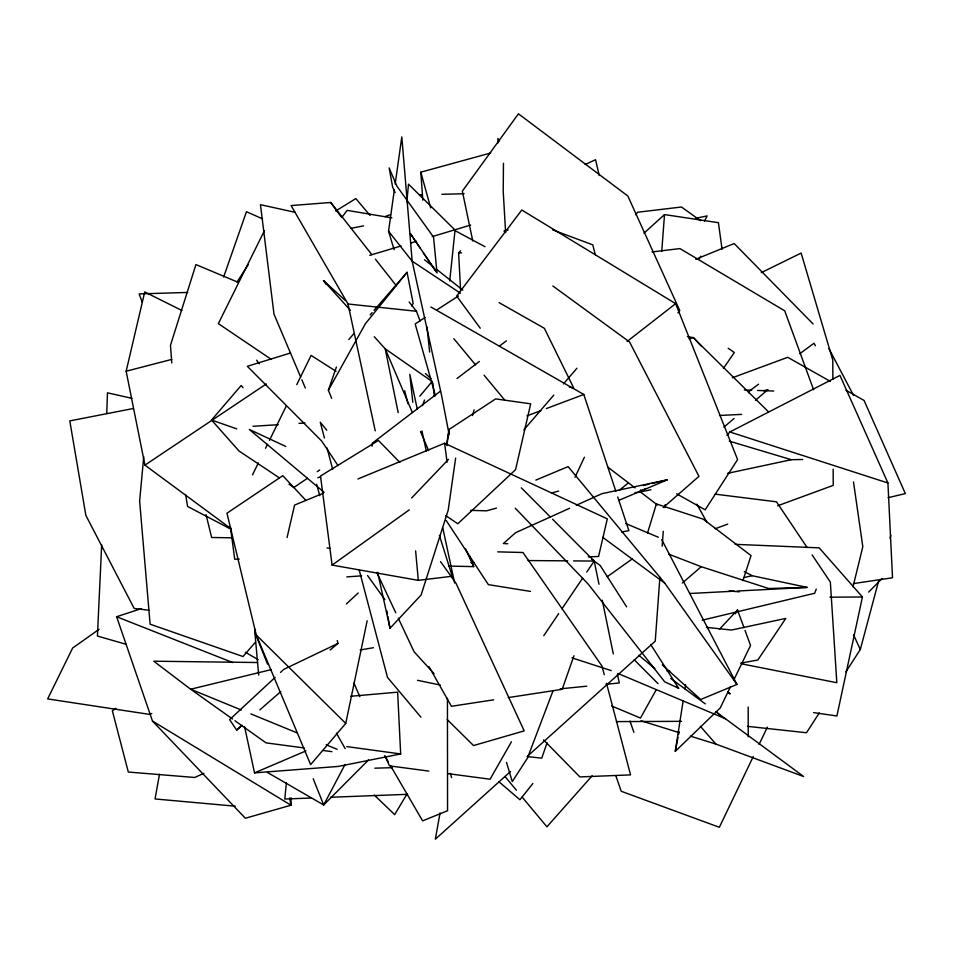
<?xml version="1.0" encoding="UTF-8"?>
<svg xmlns="http://www.w3.org/2000/svg" width="953" height="953" viewBox="0 0 953 953"><rect width="100%" height="100%" fill="white"/><g stroke="black" fill="none" stroke-linecap="round" stroke-linejoin="round"><path stroke-width="1.43" d="M503.47 163.285L503.208 191.184L505.626 232.687M291.082 797.828L290.975 805.214L245.362 818.246L152.48 721.064L116.611 616.734L141.497 608.574M106.736 413.519L107.475 392.827L131.919 398.318M101.673 544.878L97.42 636.044L125.999 644.252M372.087 446.147L372.301 443.181L440.536 391.099M659.893 577.327L655.247 641.166L527.069 756.599L541.757 758.147L547.07 742.804M662.168 546.152L663.252 531.309M664.98 507.556L665.194 504.59M661.727 251.425L664.527 214.58L718.419 222.704L722.052 249.221M143.748 456.654L139.626 501.075L150.109 624.191L243.015 656.534L255.583 642M406.824 201.857L408.515 184.179L454.784 229.792M286.388 782.782L284.78 799.031L311.417 798.006M449.721 280.944L454.986 230.626L485.017 246.72M446.838 445.659L449.089 429.446L495.655 398.902L530.678 403.81L515.573 469.662L457.821 523.757L445.73 515.621M394.113 249.674L388.538 231.245L394.339 189.992M395.173 184.096L401.809 136.946L412.161 261.17L441.632 395.638L449.185 434.806M455.641 458.048L448.196 510.236L421.071 595.065L390.015 628.265L377.638 572.408M730.546 686.66L720.23 707.936L675.284 751.357L683.17 700.658M684.969 689.079L685.636 684.73M446.719 443.931L449.089 429.446M440.048 812.957L435.354 839.188L510.498 771.525M159.52 774.205L155.029 798.948L235.296 806.202M258.704 675.105L254.856 632.327L255.416 629.397M675.284 751.357L678 737.288M678.536 734.477L679.084 731.666M305.973 500.48L282.779 475.678L226.969 513.214L256.262 635.008L310.63 764.616L345.748 723.41L367.167 620.772M735.097 544.33L819.163 547.844L862.429 596.995L836.901 715.977L813.564 712.606M287.079 537.504L294.572 505.09L323.472 493.177M231.388 528.998L144.927 465.135L126.153 371.229L144.725 291.963L181.892 310.487M853.006 586.869L862.81 546.712L853.483 481.884M845.847 671.889L860.297 649.529L878.606 581.056M890.054 538.254L890.817 535.407M472.545 415.544L474.094 409.85M647.516 533.096L656.379 503.934L703.266 519.182L751.035 555.575L742.911 580.687M331.644 398.294L328.38 390.23L336.397 367.012M422.548 405.656L424.478 400.069M223.633 277.013L246.458 211.721L262.575 218.868M573.968 655.724L562.187 689.317L508.259 697.584M553.121 690.568L527.378 758.266L512.273 781.603L506.508 762.412M816.268 589.121L814.66 593.266L702.194 620.189M574.993 477.286L584.392 457.249M753.287 756.527L719.348 827.287L621.225 791.276L615.888 775.861M759.053 744.519L767.379 727.163M733.774 680.013L750.547 645.443L745.032 630.421M252.497 474.892L258.358 462.932M265.53 448.327L267.483 444.348M269.437 440.369L286.365 405.847M296.788 384.607L311.107 355.398L336.075 371.336M264.434 230.674L218.356 323.651L271.414 359.448M704.458 221.203L707.114 215.914L695.702 218.297M345.081 764.413L323.675 804.975L267.459 772.466M328.38 390.23L365.416 323.698L407.062 272.296L413.161 303.411L411.648 305.949M656.212 689.817L640.464 718.062L611.683 705.994M735.335 613.827L737.503 609.944L744.031 627.693M635.973 214.854L637.426 212.269L681.466 207.004L700.562 220.703M699.311 258.716L700.729 256.19M511.451 741.779L490.08 779.22L447.791 773.61M406.883 794.23L394.673 814.612L374.326 795.088M819.342 712.88L806.488 732.75L747.486 726.341M237.011 282.017L248.364 264.589M543.77 635.687L558.649 613.672M561.96 608.776L582.628 578.185M586.762 572.062L594.207 561.055L552.561 519.206M723.41 368.418L734.322 352.503L728.211 348.286M641.024 489.747L639.344 492.201L634.972 492.63M748.546 392.696L750.297 390.337L758.552 384.226M341.829 217.439L347.118 210.363L391.862 217.892M677.94 312.894L679.775 310.559L627.86 196.032L518.444 113.812L462.348 191.136L472.759 241.002M532.87 783.497L519.933 799.758L498.669 781.52M419.808 396.198L432.185 381.403M279.253 477.775L239.072 451.055L211.542 420.023L241.18 385.5L243.075 387.74M726.972 435.354L729.867 431.971L839.95 375.411L887.922 482.98L892.52 577.768L853.328 583.605M523.828 429.898L553.776 395.138M563.426 383.928L576.958 368.227M348.786 339.554L353.646 333.943M370.157 314.895L372.099 312.644M374.041 310.404L407.062 272.296M592.147 775.813L546.915 826.811L522.149 797.113M460.573 289.807L458.607 252.879L460.537 250.77M719.408 629.302L737.503 609.944M411.625 497.99L448.494 459.382M868.683 592.063L882.073 578.507M368.489 759.97L323.675 804.975L313.215 778.732M346.38 603.964L358.221 592.957M275.083 677.428L229.625 719.634L236.642 730.105L242.157 725.281M280.492 672.413L283.744 669.399L337.981 643.418L337.279 640.571M236.642 730.105L240.99 726.091M643.93 233.223L664.527 214.58M663.24 507.592L698.954 476.333L629.54 341.948L552.835 285.971M259.835 709.866L280.813 691.568M682.277 583.045L701.241 566.701L768.666 588.513L807.155 587.393L752.167 575.707L744.293 571.597M723.863 427.206L734.048 418.522M755.526 400.212L767.963 389.61L763.687 390.706M330.119 650.006L337.981 643.418M619.128 490.426L628.337 482.921M627.122 341.448L675.629 303.65L737.598 459.584L705.172 509.831L676.63 493.797M457.011 378.52L479.359 361.461M499.36 346.189L506.424 340.805M799.817 353.706L813.969 343.247L815.387 345.725M399.879 462.408L378.436 440.453L320.506 476.012L332.085 565.093L409.29 509.843M607.228 576.744L632.375 558.851M99.076 629.302L72.631 648.052L47.65 698.918L148.894 714.285L151.765 713.535M115.932 708.293L112.359 710.807L128.31 772.037L194.626 777.481L203.918 773.348M307.402 478.323L293.869 487.495L288.997 484.255M317.254 471.64L319.708 469.972M144.927 465.135L266.316 383.94M425.05 317.552L415.174 323.925L435.497 395.793M437.391 309.582L458.381 296.026M335.623 211.018L355.862 198.593L370.062 215.461M645.753 488.472L639.344 492.201L650.923 489.723M761.292 272.629L801.128 253.081L832.791 360.139L832.862 379.294M585.178 164.524L595.554 159.711L599.234 175.531M569.572 508.294L515.549 532.715L503.375 543.555L507.746 543.746M576.327 505.245L601.986 493.654L667.291 479.835L618.7 500.42M244.611 726.829L254.522 772.871L305.913 750.928M535.836 480.109L568.131 466.613L664.753 583.153L736.955 684.433L700.705 699.502L662.299 664.92M357.875 478.99L444.586 443.252L607.299 518.861L598.579 556.469L588.227 556.862M695.702 259.299L734.167 243.539L813.112 323.972M526.914 415.889L540.78 410.672M546.331 408.575L583.796 394.471L615.876 491.367M732.369 377.769L787.726 357.304L830.42 381.438M715.215 528.736L727.711 524.138M777.696 505.769L833.232 485.363L833.172 469.15M385.012 216.593L390.587 214.556M290.617 352.967L247.339 366.309L321.709 441.072L338.041 465.624M317.79 477.727L320.577 476.869M369.728 255.356L400.999 245.969M410.957 242.979L416.64 241.276M432.269 236.582L470.651 225.051M689.031 338.875L693.236 337.624L768.332 411.672M503.911 231.091L508.104 229.887M422.81 200.166L420.821 172.171L490.664 153.004M496.477 508.116L486.578 510.832L470.746 510.355M551.596 492.999L558.672 491.069M126.153 371.229L171.731 359.412M271.128 669.637L190.671 689.222L153.743 661.203L257.477 662.526M643.299 485.542L648.945 484.195M651.769 483.528L667.291 479.835M888.065 497.704L905.35 493.594L864.061 400.451L845.954 390.206M743.554 577.661L752.167 575.707M727.639 473.319L791.324 459.703L802.7 459.501M350.633 696.286L397.639 692.164L400.665 753.954L338.244 766.438L254.522 772.871M350.573 228.41L363.581 225.873M133.241 408.515L69.795 420.904L85.865 515.394L134.17 608.467L148.823 610.218M740.624 663.193L757.838 659.988L785.82 618.402L731.559 630.04L706.399 627.348M621.618 532L628.897 530.678L617.735 496.978M360.21 649.97L373.385 647.718M493.69 699.812L451.424 706.292L428.921 666.492M651.995 251.949L679.942 248.59L784.736 310.845L813.576 389.694M332.085 565.093L418.307 580.353L452.21 576.243L439.404 535.395M470.83 562.651L473.76 562.318M560.197 688.84L586.786 686.196M605.989 684.29L619.283 682.967L617.484 674.259M371.777 254.546L330.739 202.477L291.106 205.574L348 303.995L375.244 430.863M346.821 576.887L361.58 575.862M252.962 426.289L278.216 424.693M299.004 423.382L304.948 423.001M689.71 593.505L734.31 591.182M737.288 591.027L807.155 587.393M719.539 415.484L741.625 414.376M330.643 797.268L407.586 794.314M187.717 292.44L139.162 293.905L142.247 302.268M374.803 768.178L392.422 767.665M419.499 194.888L422.465 194.817M441.811 194.305L464.135 193.733M239.179 559.125L234.724 559.22L230.423 526.914M830.003 597.174L862.429 596.995M616.412 721.6L681.478 721.338M458.607 252.879L461.574 252.89M528.069 560.555L567.75 560.852M573.635 560.9L594.207 561.055L598.984 584.272M232.008 537.802L211.649 537.504L206.015 514.596M448.553 566.07L473.689 566.63L469.46 555.528M497.692 551.858L522.971 552.502L601.998 666.087L604.262 674.676M744.412 389.98L751.738 390.242M757.599 390.456L773.729 391.028M666.814 670.805L669.756 670.948M729.105 590.931L739.302 591.849M348 303.995L416.461 311.262L420.118 320.994M326.998 547.999L329.941 548.344M715.215 494.154L776.457 501.814L807.131 547.51M428.826 771.096L389.455 765.867L385.381 756.372M304.126 747.95L266.018 742.863L234.926 720.73M323.174 750.487L331.966 751.655M346.797 746.592L400.665 753.954M530.476 591.408L488.377 584.642L446.254 520.576M569.358 387.168L573.67 387.895L544.342 328.297L499.098 302.649M687.423 336.612L693.236 337.624M741.672 663.86L836.829 682.717L830.349 582.08L812.111 554.92M417.557 680.323L440.322 685.04M295.216 212.352L260.455 204.681L273.999 314.168L300.683 377.066M729.271 441.12L791.324 459.703M572.003 657.868L611.218 670.614M641.035 720.766L679.179 732.654M690.484 736.169L715.917 744.09L803.641 776.528L715.977 711.76M729.867 431.971L887.922 482.98M211.542 420.023L236.737 428.874M552.633 229.887L592.802 244.85L595.291 254.749M668.589 554.11L701.241 566.701M116.611 616.734L232.746 662.561M241.312 709.997L190.671 689.222L232.532 719.027M250.901 713.928L297.443 733.024M326.188 744.817L337.136 749.308M238.333 282.386L195.937 264.577L170.48 345.284L171.79 362.938M625.74 523.542L658.392 537.266M618.02 673.485L725.483 718.765M227.1 526.664L229.816 527.902M650.637 644.431L678.655 688.269L664.706 681.848L587.941 583.784L515.228 508.163M285.733 446.433L249.329 429.458L324.056 492.272M231.055 529.225L187.562 506.436L185.692 494.762M583.796 394.471L430.851 306.973M245.374 652.257L258.192 659.655M675.629 303.65L521.779 210.029L456.654 296.085L480.252 328.225M152.48 721.064L290.975 805.214L289.641 797.959M460.43 293.19L412.161 261.17L388.538 231.245M432.34 381.676L385.226 348.846L374.279 336.731M591.873 559.375L600.199 565.498L626.621 606.847M670.805 678.465L705.28 703.874M602.88 537.432L664.753 583.153M727.794 692.128L730.165 693.927L727.925 692.057M608.002 467.256L635.067 487.912M639.773 491.498L657.415 504.971M424.514 259.764L433.806 267.126M436.117 268.96L462.813 290.117M638.879 655.366L654.794 668.529M676.38 686.398L678.655 688.269M325.974 284.161L323.52 280.599L345.439 300.6M425.443 373.576L430.923 378.579M447.183 719.539L473.522 745.556L524.198 730.88L455.975 583.212L440.524 561.579M256.262 635.008L345.748 723.41M634.233 659.774L658.035 683.646M521.327 487.829L550.477 517.122M543.544 739.897L579.865 776.909L630.564 774.896L606.513 683.265M434.056 673.676L414.09 651.781L398.283 618.152M323.52 280.599L350.394 310.321M716.644 711.927L720.599 716.346M694.07 338.089L700.979 345.868M700.395 726.329L715.917 744.09M420.881 717.132L387.49 677.38L359.174 569.87M504.995 776.54L516.431 790.251M453.819 338.672L475.559 364.904M484.064 375.16L504.852 400.26M326.76 430.256L320.279 422.215L324.437 437.975M375.422 259.18L396.388 285.793M409.159 301.994L416.461 311.262M330.739 202.477L341.126 216.879M367.489 575.457L384.869 599.592M256.655 360.198L259.228 363.808M423.43 252.938L436.212 271.808L410.362 233.556L420.178 248.114M499.527 140.949L497.895 138.471L498.014 142.902M384.678 755.693L388.395 762.078M390.635 765.914L422.608 820.867L447.553 810.741L447.445 698.335M336.409 733.119L345.165 748.629M696.893 504.173L706.923 522.327M828.931 348.572L853.578 395.495M661.799 539.732L736.955 684.433M376.792 572.408L395.757 612.767M395.15 192.577L392.648 187.193L389.146 167.907L396.889 186.157L433.555 237.13L437.01 272.987M853.531 634.793L860.297 649.529M465.648 549.059L473.689 566.63M353.968 683.087L359.793 696.655M412.411 412.578L385.226 348.846L398.187 412.625M420.499 431.554L428.6 450.543M301.851 379.806L305.329 388.014M254.856 632.327L267.519 664.098M630.004 721.147L633.9 732.333M316.599 484.291L319.791 495.691M420.821 172.171L430.673 207.873M450.412 773.371L451.579 777.624M327.07 448.017L332.74 469.519M404.691 390.742L407.908 403.619M417.283 409.123L409.814 374.338L412.804 402.273M421.953 430.863L426.313 451.162M442.811 527.974L454.641 583.057M602.272 600.235L613.315 653.937M386.882 610.933L387.406 613.827M387.931 616.71L390.015 628.265M444.586 443.252L447.112 462.193M427.004 326.962L429.648 352.086M432.9 383.13L434.294 396.436M415.615 550.87L418.307 580.353M748.188 707.043L748.236 736.812"/></g></svg>
